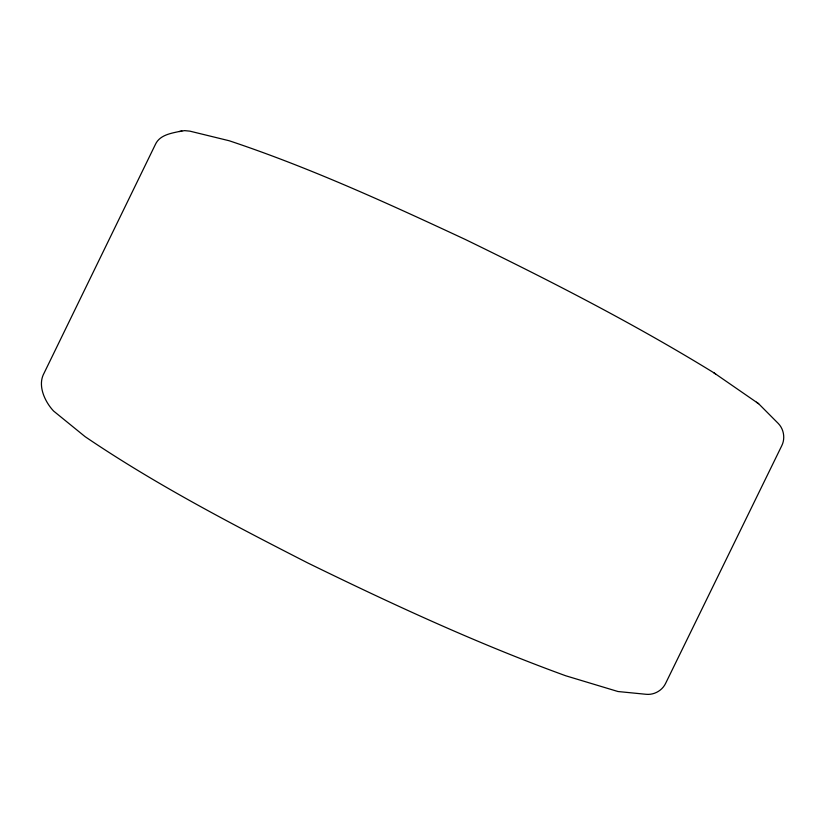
<?xml version="1.0" encoding="UTF-8"?>
<svg xmlns="http://www.w3.org/2000/svg" width="825" height="825" viewBox="0 0 825 825"><rect width="100%" height="100%" fill="white"/><g stroke="black" fill="none" stroke-linecap="round" stroke-linejoin="round"><path stroke-width="1.24" d="M179.303 131.567L184.553 130.628L189.863 131.144L229.195 140.755C310.303 167.774 388.08 203.497 465.486 239.549C549.955 280.675 633.734 323.483 713.8 372.745L715.688 374.055M181.892 130.917C172.415 133.134 159.906 134.341 155.337 144.561L43.158 375.035C37.96 387.007 45.323 402.27 53.604 411.046L85.109 436.662C155.843 484.636 231.794 524.071 307.777 562.959C392.133 604.178 477.458 643.696 565.775 675.788L617.987 691.525L646.047 694.289C654.019 695.145 662.155 690.628 665.61 683.389L781.77 445.706C785.369 438.529 783.925 429.33 778.357 423.555L758.618 403.703L713.8 372.745M756.463 402.218L758.618 403.703"/></g></svg>
